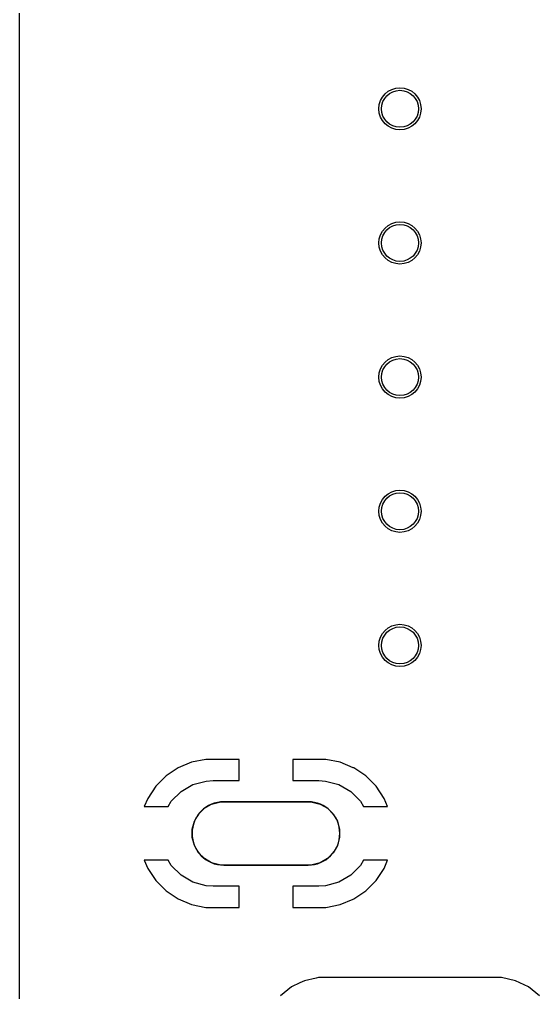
# Model space of a CAD drawing. Extents: x 4.82 to 6.81, y -4.86 to -2.87.
# Drawn here: x 4.823 to 5.017, y -3.6943 to -3.3316 of the extents above; entities that cross this region are included whole.
import ezdxf

# ---------------------------------------------------------------- set-up
doc = ezdxf.new("R2010")
doc.units = 0
doc.header["$MEASUREMENT"] = 0
doc.layers.add('BLACK', color=7, linetype='CONTINUOUS')

msp = doc.modelspace()

# ---------------------------------------------------------------- linework, layer by layer
at = {"layer": 'BLACK', "linetype": 'CONTINUOUS'}
for p, q in [((4.82295, -3.46032), (4.82295, -3.32339)), ((4.82295, -3.60646), (4.82295, -3.46032)), ((4.82295, -3.625), (4.82295, -3.60646)), ((4.88718, -3.6085), (4.88216, -3.61058)), ((4.8925, -3.60744), (4.88718, -3.6085)), ((4.88718, -3.6085), (4.88718, -3.6085)), ((4.9049, -3.60744), (4.8925, -3.60744)), ((4.9049, -3.61531), (4.9049, -3.60744)), ((4.9049, -3.60744), (4.9049, -3.60744)), ((4.9249, -3.60744), (4.9249, -3.61531)), ((4.9373, -3.60744), (4.9249, -3.60744)), ((4.9249, -3.60744), (4.9249, -3.60744)), ((4.94263, -3.6085), (4.9373, -3.60744)), ((4.94749, -3.61052), (4.94263, -3.6085)), ((4.94263, -3.6085), (4.94263, -3.6085)), ((4.88216, -3.61058), (4.87765, -3.61359)), ((4.88216, -3.61058), (4.88216, -3.61058)), ((4.94764, -3.61058), (4.94749, -3.61052)), ((4.94749, -3.61052), (4.94749, -3.61052)), ((4.94749, -3.61052), (4.94749, -3.61052)), ((4.95215, -3.61359), (4.94764, -3.61058)), ((4.94764, -3.61058), (4.94764, -3.61058)), ((4.87765, -3.61359), (4.87381, -3.61743)), ((4.88768, -3.61681), (4.89265, -3.61548)), ((4.89265, -3.61548), (4.89522, -3.61531)), ((4.89522, -3.61531), (4.9049, -3.61531)), ((4.9249, -3.61531), (4.93459, -3.61531)), ((4.93459, -3.61531), (4.93716, -3.61548)), ((4.93716, -3.61548), (4.94212, -3.61681)), ((4.95599, -3.61743), (4.95215, -3.61359)), ((4.87381, -3.61743), (4.87079, -3.62195)), ((4.8796, -3.62302), (4.88323, -3.61938)), ((4.88323, -3.61938), (4.88768, -3.61681)), ((4.94212, -3.61681), (4.94657, -3.61938)), ((4.94657, -3.61938), (4.9502, -3.62302)), ((4.95901, -3.62195), (4.95599, -3.61743)), ((4.87079, -3.62195), (4.86953, -3.625)), ((4.87079, -3.62195), (4.87079, -3.62195)), ((4.87845, -3.625), (4.8796, -3.62302)), ((4.89463, -3.62409), (4.89761, -3.62329)), ((4.89761, -3.62329), (4.89915, -3.62319)), ((4.89915, -3.62319), (4.93065, -3.62319)), ((4.93065, -3.62319), (4.93219, -3.62329)), ((4.93219, -3.62329), (4.93517, -3.62409)), ((4.9502, -3.62302), (4.95135, -3.625)), ((4.96027, -3.625), (4.95901, -3.62195)), ((4.95901, -3.62195), (4.95901, -3.62195)), ((4.82295, -3.66354), (4.82295, -3.625)), ((4.86953, -3.625), (4.87845, -3.625)), ((4.88978, -3.62781), (4.89196, -3.62563)), ((4.89196, -3.62563), (4.89463, -3.62409)), ((4.93517, -3.62409), (4.93784, -3.62563)), ((4.93784, -3.62563), (4.94002, -3.62781)), ((4.95135, -3.625), (4.96027, -3.625)), ((4.88744, -3.63346), (4.88824, -3.63048)), ((4.88824, -3.63048), (4.88978, -3.62781)), ((4.94002, -3.62781), (4.94156, -3.63048)), ((4.94156, -3.63048), (4.94236, -3.63346)), ((4.88744, -3.63654), (4.88744, -3.63346)), ((4.94236, -3.63346), (4.94236, -3.63654)), ((4.88824, -3.63952), (4.88744, -3.63654)), ((4.94236, -3.63654), (4.94156, -3.63952)), ((4.88978, -3.64219), (4.88824, -3.63952)), ((4.94156, -3.63952), (4.94002, -3.64219)), ((4.86953, -3.645), (4.87079, -3.64805)), ((4.87845, -3.645), (4.86953, -3.645)), ((4.8796, -3.64698), (4.87845, -3.645)), ((4.89196, -3.64437), (4.88978, -3.64219)), ((4.89463, -3.64591), (4.89196, -3.64437)), ((4.93784, -3.64437), (4.93517, -3.64591)), ((4.94002, -3.64219), (4.93784, -3.64437)), ((4.95135, -3.645), (4.9502, -3.64698)), ((4.96027, -3.645), (4.95135, -3.645)), ((4.95901, -3.64805), (4.96027, -3.645)), ((4.87079, -3.64805), (4.87079, -3.64805)), ((4.87079, -3.64805), (4.87381, -3.65257)), ((4.88323, -3.65062), (4.8796, -3.64698)), ((4.89761, -3.64671), (4.89463, -3.64591)), ((4.89915, -3.64681), (4.89761, -3.64671)), ((4.93065, -3.64681), (4.89915, -3.64681)), ((4.93219, -3.64671), (4.93065, -3.64681)), ((4.93517, -3.64591), (4.93219, -3.64671)), ((4.9502, -3.64698), (4.94657, -3.65062)), ((4.95599, -3.65257), (4.95901, -3.64805)), ((4.95901, -3.64805), (4.95901, -3.64805)), ((4.88768, -3.65319), (4.88323, -3.65062)), ((4.94657, -3.65062), (4.94212, -3.65319)), ((4.87381, -3.65257), (4.87765, -3.65641)), ((4.89265, -3.65452), (4.88768, -3.65319)), ((4.89522, -3.65469), (4.89265, -3.65452)), ((4.9049, -3.65469), (4.89522, -3.65469)), ((4.9049, -3.66256), (4.9049, -3.65469)), ((4.93459, -3.65469), (4.9249, -3.65469)), ((4.9249, -3.65469), (4.9249, -3.66256)), ((4.93716, -3.65452), (4.93459, -3.65469)), ((4.94212, -3.65319), (4.93716, -3.65452)), ((4.95215, -3.65641), (4.95599, -3.65257)), ((4.87765, -3.65641), (4.88216, -3.65942)), ((4.88216, -3.65942), (4.88216, -3.65942)), ((4.88216, -3.65942), (4.88718, -3.6615)), ((4.94263, -3.6615), (4.94749, -3.65948)), ((4.94749, -3.65948), (4.94764, -3.65942)), ((4.94749, -3.65948), (4.94749, -3.65948)), ((4.94749, -3.65948), (4.94749, -3.65948)), ((4.94764, -3.65942), (4.95215, -3.65641)), ((4.94764, -3.65942), (4.94764, -3.65942)), ((4.88718, -3.6615), (4.88718, -3.6615)), ((4.88718, -3.6615), (4.8925, -3.66256)), ((4.8925, -3.66256), (4.8925, -3.66256)), ((4.8925, -3.66256), (4.9049, -3.66256)), ((4.9049, -3.66256), (4.9049, -3.66256)), ((4.9249, -3.66256), (4.9249, -3.66256)), ((4.9249, -3.66256), (4.9373, -3.66256)), ((4.9373, -3.66256), (4.94263, -3.6615)), ((4.9373, -3.66256), (4.9373, -3.66256)), ((4.94263, -3.6615), (4.94263, -3.6615)), ((4.82295, -3.66835), (4.82295, -3.66354)), ((4.82295, -3.71474), (4.82295, -3.66835)), ((4.92754, -3.69075), (4.92449, -3.69222)), ((4.92929, -3.68991), (4.92754, -3.69075)), ((4.93369, -3.6889), (4.92929, -3.68991)), ((4.92929, -3.68991), (4.92929, -3.68991)), ((4.92929, -3.68991), (4.92929, -3.68991)), ((4.93448, -3.68872), (4.93369, -3.6889)), ((4.93715, -3.68872), (4.93448, -3.68872)), ((4.93448, -3.68872), (4.93448, -3.68872)), ((4.93902, -3.68872), (4.93715, -3.68872)), ((5.0017, -3.68872), (4.93902, -3.68872)), ((5.0028, -3.68872), (5.0017, -3.68872)), ((5.008, -3.68991), (5.0028, -3.68872)), ((5.0128, -3.69222), (5.008, -3.68991)), ((4.92449, -3.69222), (4.92032, -3.69554)), ((4.92449, -3.69222), (4.92449, -3.69222)), ((4.92449, -3.69222), (4.92449, -3.69222)), ((5.01696, -3.69554), (5.0128, -3.69222)), ((5.0128, -3.69222), (5.0128, -3.69222)), ((5.0128, -3.69222), (5.0128, -3.69222))]:
    msp.add_line(p, q, dxfattribs=at)
at = {"layer": 'BLACK'}
for centre in [(4.9649, -3.36492), (4.9649, -3.41492), (4.9649, -3.46492), (4.9649, -3.51492), (4.9649, -3.56492)]:
    msp.add_circle(centre, 0.00787, dxfattribs=at)
at = {"layer": 'WHITE', "linetype": 'CONTINUOUS'}
for p, q in [((4.93065, -3.62319), (4.89915, -3.62319)), ((4.89915, -3.64681), (4.93065, -3.64681))]:
    msp.add_line(p, q, dxfattribs=at)
at = {"layer": 'WHITE'}
for centre in [(4.9649, -3.36492), (4.9649, -3.41492), (4.9649, -3.46492), (4.9649, -3.51492), (4.9649, -3.56492)]:
    msp.add_circle(centre, 0.00689, dxfattribs=at)
for centre, start, end in [((4.89915, -3.635), 90, 270), ((4.93065, -3.635), -90, 90)]:
    msp.add_arc(centre, 0.01181, start, end, dxfattribs=at)

doc.saveas('drawing.dxf')
